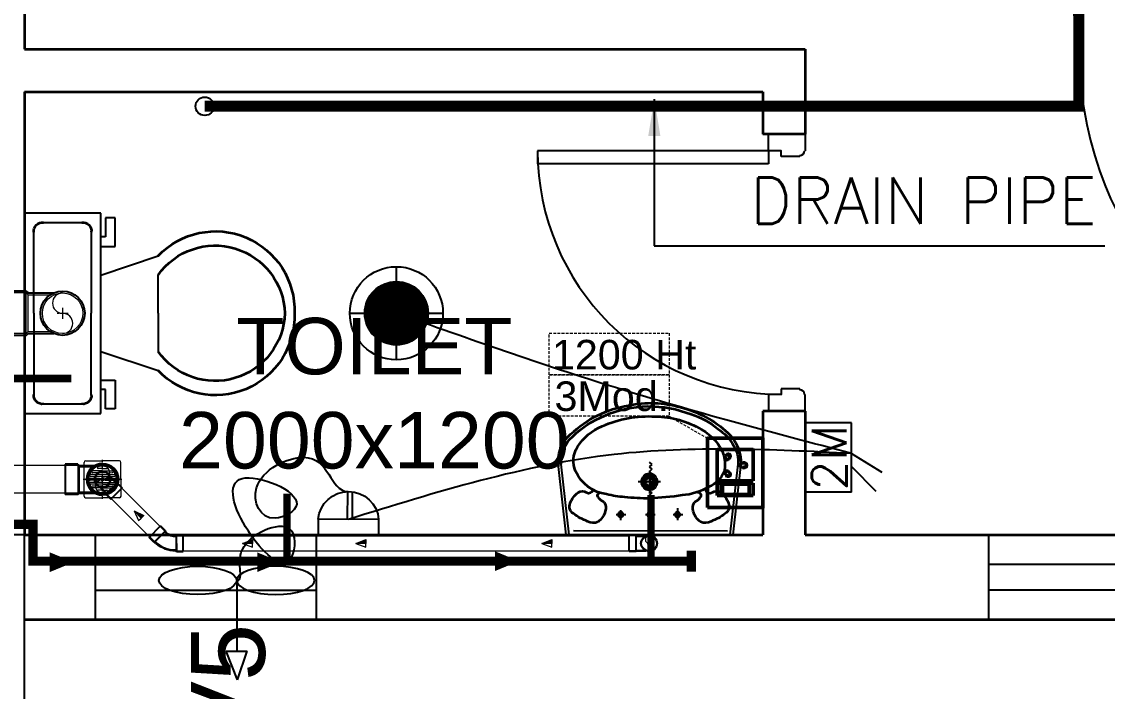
# Model space of a CAD drawing. Extents: x 3505867 to 3988380, y -625948 to -590408.
# Drawn here: x 3528232 to 3531172, y -613377 to -611564 of the extents above; entities that cross this region are included whole.
import ezdxf

# ---------------------------------------------------------------- set-up
doc = ezdxf.new("R2010")
doc.units = 0
doc.header["$LTSCALE"] = 6
doc.header["$MEASUREMENT"] = 0
for name, pattern in [('1', [0]), ('AI9-LType1', [1.875, 1.25, -0.625]), ('CENTER2', [1.125, 0.75, -0.125, 0.125, -0.125]), ('DASHED2', [0.375, 0.25, -0.125])]:
    doc.linetypes.add(name, pattern=pattern)
doc.layers.get('0').update_dxf_attribs({"linetype": 'CONTINUOUS'})
for name, color, linetype, lineweight in [('22-FTfix', 8, 'CONTINUOUS', 9), ('ELE- DBS', 1, 'CONTINUOUS', 9), ('ELE-1 NO 6-16A RAW POWER SOCKET', 1, 'CONTINUOUS', 0), ('ELE. DB', 1, 'CONTINUOUS', 9), ('HTL-AC UNIT', 5, 'CONTINUOUS', 25), ('PHE-SP', 1, 'CONTINUOUS', 0), ('PL-SOFT  WATER SUPPLY PIPE', 162, 'CONTINUOUS', 9), ('PL-WATER PIPING', 1, 'CONTINUOUS', 9), ('WALL', 10, 'CONTINUOUS', 35)]:
    doc.layers.add(name, color=color, linetype=linetype, lineweight=lineweight)
for name, color, linetype in [('AC-AHU', 7, 'CONTINUOUS'), ('COL', 5, 'CONTINUOUS'), ('DIM', 7, 'CONTINUOUS'), ('DOOR', 44, 'CONTINUOUS'), ('ELE-12W LED', 1, 'CONTINUOUS'), ('ELE-2M RAW P.SB', 40, 'CONTINUOUS'), ('ELE-EXHAUST FAN', 10, 'CONTINUOUS'), ('JOINERY', 7, 'CONTINUOUS'), ('MEP_HVAC_DRAIN_PIPE', 7, 'CONTINUOUS'), ('MEP_HVAC_TEXT', 7, 'CONTINUOUS'), ('phe-text', 1, 'CONTINUOUS'), ('PL- WASTE PIPE', 6, 'CONTINUOUS'), ('PL-SOIL PIPE', 1, 'CONTINUOUS'), ('TEXT', 5, 'CONTINUOUS'), ('Window', 161, 'CONTINUOUS')]:
    doc.layers.add(name, color=color, linetype=linetype)
doc.layers.add('CFT_LOOPING', color=7, linetype='1', lineweight=0, true_color=0xd6d600)
doc.layers.add('ELE-LIGHTING WIRING', color=7, linetype='CONTINUOUS', true_color=0x63d7b6)
doc.styles.add('ARIAL', font='')
doc.styles.get("Standard").update_dxf_attribs({"font": 'SIMPLEX'})
doc.styles.add('VERDANA', font='')
doc.styles.get('ARIAL').set_extended_font_data('Arial')
doc.styles.get('VERDANA').set_extended_font_data('Verdana')
doc.dimstyles.new('TEXT', dxfattribs={"dimscale": 0, "dimtxt": 500, "dimasz": 100, "dimexe": 75, "dimexo": 100, "dimgap": 50, "dimtad": 0, "dimdec": 0, "dimzin": 0, "dimdsep": 46, "dimtxsty": 'ARIAL', "dimblk": 'OBLIQUE', "dimcen": 0.09, "dimdle": 100, "dimclrd": 256, "dimclre": 256, "dimclrt": 6, "dimadec": 0, "dimazin": 0, "dimtfac": 1, "dimtdec": 0, "dimtofl": 0, "dimtmove": 2, "dimatfit": 3, "dimfxl": 1, "dimfrac": 2, "dimtolj": 1, "dimtzin": 0, "dimarcsym": 0})

# ---------------------------------------------------------------- blocks, each defined once
blk = doc.blocks.new('750')
at = {"layer": 'DOOR'}
for p, q in [((-50, 705), (-47.5, 705)), ((-35, 690), (-35, 692.5)), ((-35, 60), (-35, 57.5)), ((50, 45), (50, 80)), ((50, 80), (675, 80)), ((675, 45), (675, 80)), ((-50, 45), (-47.5, 45)), ((50, 45), (675, 45))]:
    blk.add_line(p, q, dxfattribs=at)
for points in [[(15, 690), (15, 705), (50, 705), (50, 750), (-50, 750), (-50, 705)], [(-35, 690), (15, 690)], [(15, 60), (15, 45), (50, 45), (50, 0), (-50, 0), (-50, 45)], [(-35, 60), (15, 60)]]:
    blk.add_lwpolyline(points, dxfattribs=at)
for centre, start, end in [((-35, 705), 180, 270), ((-35, 45), 90, 180)]:
    blk.add_arc(centre, 12.5, start, end, dxfattribs=at)
at = {"layer": 'DOOR', "color": 145}
blk.add_arc((15, 45), 660, 0, 90, dxfattribs=at)
blk = doc.blocks.new('rhej')
at = {"color": 8, "lineweight": 25}
for p, q in [((271.6, 188.9), (271.6, 266.4)), ((271.6, 266.4), (297.5, 266.4)), ((297.5, 266.4), (297.5, 214.7)), ((310.4, 279.4), (310.4, -263.7)), ((517.3, 279.4), (310.4, 279.4)), ((517.3, 7.8), (517.3, 279.4)), ((465.6, 253.5), (362.2, 253.5)), ((297.5, 214.7), (310.4, 214.7)), ((336.3, 227.7), (336.3, 7.8)), ((491.5, 7.8), (491.5, 227.7)), ((310.4, 188.9), (271.6, 188.9)), ((310.4, 111.3), (155.3, 163)), ((155.3, 7.8), (155.3, 111.3)), ((155.3, 7.8), (155.3, -95.6)), ((336.3, -212), (336.3, 7.8)), ((491.5, 7.8), (491.5, -212)), ((517.3, -263.7), (517.3, 7.8)), ((310.4, -95.6), (155.3, -147.3)), ((271.6, -173.2), (271.6, -250.8)), ((310.4, -173.2), (271.6, -173.2)), ((297.5, -250.8), (297.5, -199.1)), ((297.5, -199.1), (310.4, -199.1)), ((271.6, -250.8), (297.5, -250.8)), ((310.4, -263.7), (517.3, -263.7)), ((465.6, -237.9), (362.2, -237.9))]:
    blk.add_line(p, q, dxfattribs=at)
at = {"color": 8, "extrusion": (0, 0, -1)}
for centre, major_axis, start_param, end_param in [((0, 15.7), (151.4, -151.4), 2.319632, 4.738539), ((358.9, 230.9), (-16.2, -16.2), 0.643501, 2.498091), ((468.8, 230.9), (16.2, -16.2), 3.785094, 5.639684), ((0.9, 2.3), (-133.6, -133.6), 0.814663, 3.31238), ((0, 0), (-151.4, -151.4), 4.686239, 7.105146), ((0.9, 13.4), (-133.6, -133.6), 4.541602, 7.039318), ((358.9, -215.2), (-16.2, -16.2), -0.927295, 0.927295), ((468.8, -215.2), (16.2, -16.2), 5.35589, 7.21048)]:
    blk.add_ellipse(centre, major_axis=major_axis, ratio=1, start_param=start_param, end_param=end_param, dxfattribs=at)
blk = doc.blocks.new('u46')
at = {"color": 8, "lineweight": 25}
for p, q in [((-10.2, 228.4), (174.5, 249.1)), ((-10.2, 220.4), (181.2, 241.9)), ((-0.6, -208.9), (0.6, 208.9)), ((44.2, 92.9), (44.2, 66.7)), ((56.5, 80.8), (29.2, 80.8)), ((133.1, -27.2), (133.1, 33.1)), ((61.7, 1.6), (29.2, 1.6)), ((44.2, 13.7), (44.2, -12.6)), ((163.2, 3), (101.8, 3)), ((61.7, -73.2), (29.2, -73.2)), ((44.2, -61.1), (44.2, -87.4)), ((-10.2, -216.1), (181.2, -237.6)), ((-10.2, -224.1), (174.5, -244.8))]:
    blk.add_line(p, q, dxfattribs=at)
at = {"color": 8, "extrusion": (0, 0, -1)}
for centre, major_axis, start_param, end_param in [((187.7, 150.5), (0, 99.5), -0.132539, 0.848731), ((185.8, 147.6), (0.1, 94.4), -0.049658, 0.838116), ((144.8, 128.2), (1.1, 126.1), -1.238036, -0.892193), ((65.8, 198.9), (0, 20.7), -1.101507, 0.481509), ((57.5, 163.3), (-0.3, 56.9), 0.324902, 0.965135), ((189.6, 137.7), (0, 70.9), -0.405199, 0.56573), ((57.3, 20.1), (0, 275.4), 0.806541, 1.180915), ((49.5, 13.5), (-0.1, 293.9), 0.809856, 1.41441), ((208, 103.4), (0, 109.8), -1.431017, -0.436146), ((90.3, 184.5), (0, 17.9), 0.880684, 2.260744), ((153.9, 79), (-0.2, 139.7), 0.557563, 1.193786), ((56, 154.5), (0, 34), 4.33982, 5.202657), ((110.3, 167.2), (-6.08, 6.08), 4.867594, 6.265028), ((110.5, 165), (5.47, 5.47), 2.097053, 3.541809), ((64.6, 170.4), (0.3, 49.2), 3.359735, 4.09512), ((62.5, 153), (0, 31.9), 2.620328, 3.422401), ((104.1, 117.8), (-0.2, 26.8), -1.278641, -0.487266), ((96.3, 135.9), (0, 7.39), -0.727724, 1.373337), ((387.1, 47.9), (-0.3, 296.4), -1.495794, -1.328336), ((13.1, 6.8), (0, 297.5), 1.141495, 1.637774), ((35, 2.5), (0, 302.7), 1.155365, 1.952189), ((44.2, 80.8), (0.02, 6.43), 3.139035, 9.42222), ((820.2, -1), (0.1, 732.1), -1.56667, -1.474079), ((72.5, -1.7), (-0.1, 274.2), 1.346594, 1.865175), ((44.2, 1.6), (0.08, 6.43), 3.12883, 9.412015), ((888.1, 36.7), (0.8, 800.7), 4.558159, 4.668067), ((133.1, 3), (0, 21.6), 3.141254, 9.424439), ((133.1, 3), (-0.1, 15.5), 3.145308, 9.428493), ((133.1, 3), (0, 10.9), 3.142047372431534, 9.42523267961112), ((62.5, -10.9), (0, 247.5), 1.579809, 2.112792), ((44.2, -73.2), (0.02, 6.43), 3.139035, 9.42222), ((263.1, -73.7), (0.1, 166.8), 4.181112, 4.641559), ((56.1, -13.3), (0.2, 287), 1.808981, 2.322804), ((64.6, -163.9), (0.1, 49.2), -0.960797, -0.225412), ((62.5, -146.6), (-0.1, 31.9), -0.276767, 0.525307), ((124.5, -51.6), (-0.2, 200.3), 1.868215, 2.281789), ((56, -148.1), (0, 34), 4.222121, 5.084958), ((104.1, -111.4), (0.2, 26.8), 3.628858, 4.420234), ((96.6, -128.2), (-0.03, 8.55), 1.455188, 3.796569), ((163.1, -79.8), (0.2, 126), 2.054055, 2.802751), ((144.8, -121.8), (-0.3, 126.1), 4.027191, 4.373034), ((110.3, -160.8), (-6.08, 6.08), 4.730546, 6.12798), ((111.3, -159.3), (6.17, 6.17), 4.354779, 6.027124), ((90.3, -178.1), (0, 17.9), 0.880848, 2.260908), ((192.6, -126.1), (0, 80.1), 3.554495, 4.299548), ((65.8, -192.5), (0, 20.7), 2.661884, 4.2449), ((57.5, -156.9), (0.3, 56.9), 2.176458, 2.816691), ((181.2, -107), (0, 94.7), 2.890537, 3.362984), ((171.7, -117.2), (-0.1, 123.1), 2.127435, 2.640092), ((188.2, -159.7), (0, 78.1), 2.562376, 3.231693), ((187.2, -138.1), (-0.1, 106), 2.310552, 2.942572), ((184.7, -162.2), (-0.1, 83.2), 2.850118, 3.264751)]:
    blk.add_ellipse(centre, major_axis=major_axis, ratio=1, start_param=start_param, end_param=end_param, dxfattribs=at)
blk = doc.blocks.new('CIVIL IVF')
at = {"layer": 'COL', "color": 8}
blk.add_lwpolyline([(-15555, 985.2), (-16305, 985.2), (-16305, 235.2), (-15555, 235.2)], close=True, dxfattribs=at)
at = {"layer": 'WALL', "color": 8, "linetype": 'ByBlock'}
for p, q in [((-15555, 6910.2), (-15555, 2300.2)), ((-15555, 2300.2), (-13440, 2300.2)), ((-13440, 2300.2), (-13440, 2070)), ((-15555, 2185.2), (-15555, 985.2)), ((-15555, 2185.2), (-13555, 2185.2)), ((-13555, 2185.2), (-13555, 2070)), ((-13440, 2070), (-13555, 2070)), ((-13555, 1320.2), (-13555, 985.2)), ((-13440, 1320.2), (-13555, 1320.2)), ((-13440, 1320.2), (-13440, 985.2)), ((-15555, 985.2), (-13555, 985.2)), ((-13440, 985.2), (-10010, 985.2)), ((-15555, 755.2), (-10010, 755.2))]:
    blk.add_line(p, q, dxfattribs=at)
at = {"layer": 'Window', "color": 8, "linetype": 'Continuous'}
for points in [[(-14763.6, 755.2), (-14763.6, 985.2), (-15363.6, 985.2), (-15363.6, 755.2)], [(-11142.5, 985.2), (-11142.5, 755.2), (-12942.5, 755.2), (-12942.5, 985.2)], [(-14763.6, 835.2), (-14763.6, 905.2), (-15363.6, 905.2), (-15363.6, 835.2)], [(-11142.5, 905.2), (-11142.5, 835.2), (-12942.5, 835.2), (-12942.5, 905.2)]]:
    blk.add_lwpolyline(points, close=True, dxfattribs=at)
at = {"layer": 'DOOR', "color": 8, "rotation": 180}
blk.add_blockref('750', (-13490, 2070.2), dxfattribs=at)
at = {"layer": 'WALL', "color": 8, "linetype": 'ByBlock'}
for name, p, rotation in [('rhej', (-15037.7, 1593), 180), ('u46', (-13859.3, 995.4), 90)]:
    blk.add_blockref(name, p, dxfattribs=dict(at, rotation=rotation))
at = {"layer": 'DIM', "color": 8, "insert": (-14607.3, 1367.6, -101230.8), "char_height": 153, "width": 1626.956, "attachment_point": 5, "style": 'ARIAL'}
blk.add_mtext('TOILET\\P2000x1200', dxfattribs=at)
at = {"layer": 'JOINERY', "color": 8, "style": 'ARIAL', "width": 1}
blk.add_text('V5', height=200, rotation=90, dxfattribs=at).set_placement((-14903.7, 402.3))
blk = doc.blocks.new('18W LED')
at = {"layer": 'ELE-12W LED'}
h = blk.add_hatch(dxfattribs=at)
h.set_pattern_fill('ANSI31', color=252)
h.set_pattern_definition([(45, (-1135553.9097, 459369.4158), (-2.24506403, 2.24506403), [])])
edge = h.paths.add_edge_path()
edge.add_arc((0, 0), 85.7, 0, 360)
at = {"layer": 'ELE-12W LED', "color": 1}
for p, q in [((0, -126.1), (0, 126.1)), ((-126.1, 0), (126.1, 0))]:
    blk.add_line(p, q, dxfattribs=at)
for radius in [126.1, 85.7]:
    blk.add_circle((0, 0), radius, dxfattribs=at)
blk = doc.blocks.new('A$C44D17E71')
at = {"layer": 'ELE-EXHAUST FAN', "color": 1}
for p, q in [((-13.3, 0.72), (-9.75, 2.1)), ((-9.75, 2.1), (-9.75, -0.48)), ((-13.3, 0.72), (-9.75, -0.48)), ((-0.97, 0.81), (-9.75, 0.81)), ((6.62, -9.32), (4.71, -9.31)), ((4.71, -9.31), (4.71, -16.8)), ((6.59, -16.81), (6.62, -9.32)), ((6.61, -12.95), (10.07, -12.97)), ((6.61, -13.55), (10.06, -13.57)), ((6.59, -16.81), (4.71, -16.8))]:
    blk.add_line(p, q, dxfattribs=at)
blk.add_ellipse((-0.97, 5.64), major_axis=(0, -4.83), ratio=0.36355, dxfattribs=at)
at = {"layer": 'ELE-EXHAUST FAN', "color": 1, "extrusion": (0, 0, -1)}
blk.add_ellipse((-0.97, -4.02), major_axis=(0, 4.83), ratio=0.36355, dxfattribs=at)
blk.add_ellipse((6.31, -13.06), major_axis=(0.02, 3.76), ratio=1, start_param=0.079283, end_param=3.06231, dxfattribs=at)
at = {"layer": 'ELE-EXHAUST FAN', "color": 1}
blk.add_open_spline([(-1.04, 0.81), (-0.79, -0.3), (3.44, 2.5), (7.59, -7.04), (-0.96, -5.98), (5.22, 0.41), (14.27, 3.09), (9.16, -9.39), (5.43, -2.53), (11.73, 0.02), (16.82, -10.79), (10.14, -10.71), (10.07, -12.97)], degree=3, knots=[0, 0, 0, 0, 6.261699, 12.352893, 15.787239, 21.858742, 28.752755, 35.678217, 39.225495, 45.354107, 53.693878, 67.421453, 67.421453, 67.421453, 67.421453], dxfattribs=at)
blk = doc.blocks.new('2M SB')
at = {"layer": 'ELE-2M RAW P.SB'}
for p, q in [((-133.8, 160), (-69.3, 265.2)), ((-88.2, 160), (-3.4, 244.9)), ((-240, 160), (-240, 0)), ((0, 160), (-240, 160)), ((0, 160), (0, 0))]:
    blk.add_line(p, q, dxfattribs=at)
blk.add_text('2M', height=120, rotation=180, dxfattribs=at).set_placement((-6, 143))
blk = doc.blocks.new('WDD')
at = {"layer": 'ELE-LIGHTING WIRING', "linetype": 'ByBlock'}
for points in [[(21339.5, 4050.5, 0), (21137.6, 2917.9), (21320.9, 1480), (22999.7, 1624.4), (23611.6, 1850, 0)], [(20490, 970.2), (19850.9, 1148.4), (19257.5, 1350)], [(20490, 970.2), (19847.6, 967.3), (19127.6, 791.5)]]:
    blk.add_spline(points, degree=3, dxfattribs=at)
at = {"layer": 'ELE-12W LED', "color": 6}
blk.add_blockref('18W LED', (19257.5, 1350), dxfattribs=at)
at = {"layer": 'ELE-2M RAW P.SB', "color": 6, "xscale": 0.7812500000005363, "yscale": 0.7812500000005363, "zscale": 0.7812500000005363, "rotation": 269.9999999999998}
blk.add_blockref('2M SB', (20365, 865.7), dxfattribs=at)
at = {"layer": 'ELE-EXHAUST FAN', "xscale": 21.82094173196808, "yscale": 21.82094173196808, "zscale": 21.82094173196808, "rotation": 90.00000000000001}
blk.add_blockref('A$C44D17E71', (18842.6, 647.3), dxfattribs=at)
blk = doc.blocks.new('6-16A RAW POWER SOCKET 3M')
at = {"layer": 'ELE-1 NO 6-16A RAW POWER SOCKET', "lineweight": 50}
for p, q in [((0, 57.9), (72.3, 57.9)), ((0, 57.9), (72.3, 57.9)), ((0, 32.7), (0, 57.9)), ((0, 57.9), (0, 32.7)), ((7.9, 55.8), (64.4, 55.8)), ((7.9, 34.8), (7.9, 55.8)), ((61.9, 55.8), (61.9, 34.8)), ((64.4, 55.8), (64.4, 34.8)), ((72.3, 57.9), (72.3, 32.7)), ((72.3, 32.7), (0, 32.7)), ((0, 28.5), (0, -34.8)), ((72.3, 28.5), (0, 28.5)), ((64.4, 34.8), (7.9, 34.8)), ((72.3, -34.8), (72.3, 28.5)), ((0, -34.8), (72.3, -34.8))]:
    blk.add_line(p, q, dxfattribs=at)
blk.add_lwpolyline([(92, 82.1), (92, -57.5), (-19.7, -57.5), (-19.7, 82.1)], close=True, dxfattribs=at)
for centre, radius, start, end in [((18.3, -3.1), 4.93, 37.1584, 322.8416), ((23.3, -3.1), 3.14, 251.4031, 108.5969), ((50.3, 14.9), 4.24, 357.49, 264.7311), ((53.2, 11.6), 3.43, 194.9049, 67.3162), ((50.3, -21.2), 4.24, 95.2689, 2.51), ((53.2, -17.8), 3.43, 292.6838, 165.0951)]:
    blk.add_arc(centre, radius, start, end, dxfattribs=at)
blk = doc.blocks.new('SFDS')
at = {"layer": 'CFT_LOOPING', "color": 7, "linetype": 'DASHED2', "ltscale": 5}
blk.add_line((19996.1, 1070.9), (20100, 1011.2), dxfattribs=at)
for points in [[(19671.3, 1295.9), (19996.1, 1295.9), (19996.1, 1183.4), (19671.3, 1183.4)], [(19671.3, 1183.4), (19996.1, 1183.4), (19996.1, 1070.9), (19671.3, 1070.9)]]:
    blk.add_lwpolyline(points, close=True, dxfattribs=at)
at = {"layer": 'ELE-1 NO 6-16A RAW POWER SOCKET', "linetype": 'ByBlock', "xscale": 1.343246120226769, "yscale": 1.343246120226769, "zscale": 1.343246120226769, "rotation": 180}
blk.add_blockref('6-16A RAW POWER SOCKET 3M', (20223.6, 934), dxfattribs=at)
at = {"layer": 'TEXT', "color": 7, "char_height": 80, "attachment_point": 1}
for s, insert, width in [('\\A1;{\\fArial|b0|i0|c0|p34;1200 Ht\\P}', (19678.7, 1277.8), 8957.987), ('\\A1;{\\fArial|b0|i0|c0|p34;3Mod.\\P}', (19685.7, 1165.3), 352.575)]:
    blk.add_mtext(s, dxfattribs=dict(at, insert=insert, width=width))
blk = doc.blocks.new('RISER UP 100')
at = {"color": 0, "linetype": 'Continuous'}
for p, q in [((-98.5, 60), (-148.5, 60)), ((-148.5, -60), (-148.5, 60)), ((-98.5, 60), (-93.5, 55)), ((-93.5, 55), (-24, 55)), ((-98.5, -60), (-93.5, -55)), ((-93.5, -55), (-24, -55)), ((-98.5, -60), (-148.5, -60))]:
    blk.add_line(p, q, dxfattribs=at)
at = {"color": 8, "linetype": 'Continuous', "lineweight": 0, "ltscale": 0.005}
for p, q in [((-98.5, 55), (-148.5, 55)), ((-98.5, -55), (-98.5, 55)), ((-98.5, 55), (-93.5, 50)), ((-93.5, -50), (-93.5, 50)), ((-93.5, 50), (-33.2, 50)), ((-98.5, -55), (-148.5, -55)), ((-98.5, -55), (-93.5, -50)), ((-93.5, -50), (-33.2, -50))]:
    blk.add_line(p, q, dxfattribs=at)
at = {"color": 8, "linetype": 'CENTER2', "lineweight": 0}
for p, q in [((-15, 0), (15, 0)), ((0, 15), (0, -15))]:
    blk.add_line(p, q, dxfattribs=at)
at = {"color": 0, "linetype": 'Continuous'}
blk.add_circle((0, 0), 60, dxfattribs=at)
at = {"color": 8, "linetype": 'Continuous', "lineweight": 0, "ltscale": 0.005}
blk.add_circle((0, 0), 55, dxfattribs=at)
at = {"color": 8, "linetype": 'Continuous', "lineweight": 0}
for centre, start, end in [((0, 27.5), 90, 270), ((0, -27.5), 270, 90)]:
    blk.add_arc(centre, 27.5, start, end, dxfattribs=at)
blk = doc.blocks.new('A$C525867A1')
at = {"layer": '22-FTfix', "color": 1, "lineweight": 0}
for p, q in [((-3.7, 76.6), (-40.1, 40.1)), ((76.4, 3.7), (3.3, 76.6)), ((-76.6, 3.5), (-40.1, 40.1)), ((42, 42.1), (-42, -42.1)), ((-3.5, -76.4), (-76.6, -3.4)), ((76.4, -3.3), (39.9, -39.8)), ((3.4, -76.4), (39.9, -39.8))]:
    blk.add_line(p, q, dxfattribs=at)
at = {"layer": '22-FTfix', "color": 1, "linetype": 'AI9-LType1', "lineweight": 0}
blk.add_line((42, -41.9), (-42.2, 42.1), dxfattribs=at)
at = {"layer": '22-FTfix', "color": 3, "lineweight": 0}
for p, q in [((-18.4, 18.3), (2.7, 39.5)), ((-14.5, 14.5), (6.6, 35.7)), ((-10.4, 10.4), (15, 35.8)), ((-18.4, 18.3), (-39.5, -2.8)), ((-10.4, 10.4), (-35.8, -15.1)), ((-14.5, 14.5), (-35.7, -6.6)), ((-23.3, 23.2), (-32.4, 14)), ((-6.5, 6.5), (-31.9, -18.9)), ((-23.3, 23.2), (-14.1, 32.4)), ((-6.5, 6.5), (18.9, 32)), ((-1.9, 1.2), (-1.5, 1.5)), ((-1.4, 0.7), (-1.9, 1.2)), ((-1.2, 1.9), (-1.5, 1.5)), ((-0.7, 1.4), (-1.2, 1.9)), ((1.2, 1.9), (0.7, 1.4)), ((1.9, 1.2), (1.2, 1.9)), ((1.9, 1.2), (1.4, 0.7)), ((5.2, 9.3), (24.6, 28.7)), ((6.5, -6.5), (31.9, 18.9)), ((9.2, 5.2), (28.6, 24.6)), ((10.4, -10.4), (35.8, 15.1)), ((14.5, -14.5), (35.7, 6.6)), ((18.4, -18.3), (39.5, 2.8)), ((-9.2, -5.2), (-28.6, -24.6)), ((-5.2, -9.3), (-24.6, -28.7)), ((6.5, -6.5), (-18.9, -32)), ((10.4, -10.4), (-15, -35.8)), ((14.5, -14.5), (-6.6, -35.7)), ((18.4, -18.3), (-2.7, -39.5)), ((-1.9, -1.2), (-1.4, -0.7)), ((-1.2, -1.9), (-1.9, -1.2)), ((-1.2, -1.9), (-0.7, -1.4)), ((1.2, -1.9), (0.7, -1.4)), ((1.2, -1.9), (1.5, -1.5)), ((1.9, -1.2), (1.4, -0.7)), ((1.9, -1.2), (1.5, -1.5)), ((23.3, -23.2), (14.1, -32.4)), ((23.3, -23.2), (32.4, -14))]:
    blk.add_line(p, q, dxfattribs=at)
at = {"layer": '22-FTfix', "color": 1, "lineweight": 0}
blk.add_circle((-0.1, 0.1), 49.4, dxfattribs=at)
at = {"layer": '22-FTfix', "color": 3, "lineweight": 0}
for centre, radius in [((0, 0), 45.2), ((-0.1, -0.1), 44.9), ((0, 0), 4.18), ((0, 0), 3.93)]:
    blk.add_circle(centre, radius, dxfattribs=at)
at = {"layer": '22-FTfix', "color": 1, "lineweight": 0}
for points in [[(3.3, 76.6), (1.4, 78.5), (-1.8, 78.5), (-3.7, 76.6)], [(-76.6, 3.5), (-78.5, 1.6), (-78.5, -1.5), (-76.6, -3.4)], [(76.4, -3.3), (78.3, -1.4), (78.3, 1.8), (76.4, 3.7)], [(-3.5, -76.4), (-1.6, -78.3), (1.5, -78.3), (3.4, -76.4)]]:
    blk.add_open_spline(points, degree=3, dxfattribs=at)
for points in [[(-35.3, 35.2), (-54.6, 15.8), (-54.6, -15.7), (-35.2, -35), (-15.8, -54.4), (15.7, -54.4), (35, -35)], [(-35.3, 35.2), (-15.9, 54.6), (15.5, 54.6), (35, 35.3), (54.4, 15.9), (54.4, -15.6), (35, -35)]]:
    blk.add_open_spline(points, degree=3, knots=[0, 0, 0, 0, 1, 1, 1, 2, 2, 2, 2], dxfattribs=at)
at = {"layer": '22-FTfix', "color": 3, "lineweight": 0}
for points in [[(-17.2, 36.7), (-21.4, 34.7), (-25.3, 32), (-28.7, 28.6)], [(-28.7, 28.6), (-32, 25.3), (-34.8, 21.4), (-36.8, 17.1)], [(-1.4, -0.7), (-1, -0.3), (-1, 0.3), (-1.4, 0.7)], [(-0.7, 1.4), (-0.3, 1), (0.3, 1), (0.7, 1.4)], [(1.4, 0.7), (1, 0.3), (1, -0.3), (1.4, -0.7)], [(0.7, -1.4), (0.3, -1), (-0.3, -1), (-0.7, -1.4)], [(17.2, -36.7), (21.4, -34.7), (25.3, -32), (28.7, -28.6)], [(28.7, -28.6), (32, -25.3), (34.8, -21.4), (36.8, -17.1)]]:
    blk.add_open_spline(points, degree=3, dxfattribs=at)
for points in [[(-14.1, 32.4), (-13, 33.4), (-13, 35.2), (-14.1, 36.2), (-14.9, 37), (-16.1, 37.2), (-17.2, 36.7)], [(6.6, 35.7), (7.6, 36.7), (7.6, 38.5), (6.6, 39.5), (5.5, 40.6), (3.8, 40.6), (2.7, 39.5)], [(18.9, 32), (19.9, 33), (19.9, 34.8), (18.9, 35.8), (17.8, 36.9), (16.1, 36.9), (15, 35.8)], [(-36.8, 17.1), (-37.4, 15.7), (-36.8, 14.1), (-35.5, 13.5), (-34.4, 13), (-33.2, 13.2), (-32.4, 14)], [(5.2, 9.3), (4.1, 8.1), (4.1, 6.3), (5.2, 5.2), (6.3, 4.1), (8.1, 4.1), (9.2, 5.2)], [(28.6, 24.6), (29.7, 25.7), (29.7, 27.6), (28.6, 28.7), (27.5, 29.8), (25.7, 29.8), (24.6, 28.7)], [(35.8, 15.1), (36.8, 16.2), (36.8, 17.9), (35.8, 18.9), (34.7, 20), (33, 20), (31.9, 18.9)], [(39.5, 2.8), (40.6, 3.9), (40.5, 5.6), (39.5, 6.6), (38.4, 7.7), (36.7, 7.7), (35.7, 6.6)], [(-39.5, -2.8), (-40.6, -3.9), (-40.5, -5.6), (-39.5, -6.6), (-38.4, -7.7), (-36.7, -7.7), (-35.7, -6.6)], [(-35.8, -15.1), (-36.8, -16.2), (-36.8, -17.9), (-35.8, -18.9), (-34.7, -20), (-33, -20), (-31.9, -18.9)], [(-28.6, -24.6), (-29.7, -25.7), (-29.7, -27.6), (-28.6, -28.7), (-27.5, -29.8), (-25.7, -29.8), (-24.6, -28.7)], [(-18.9, -32), (-19.9, -33), (-19.9, -34.8), (-18.9, -35.8), (-17.8, -36.9), (-16.1, -36.9), (-15, -35.8)], [(-5.2, -9.3), (-4.1, -8.1), (-4.1, -6.3), (-5.2, -5.2), (-6.3, -4.1), (-8.1, -4.1), (-9.2, -5.2)], [(14.1, -32.4), (13, -33.4), (13, -35.1), (14.1, -36.2), (14.9, -37), (16.1, -37.2), (17.2, -36.7)], [(36.8, -17.1), (37.4, -15.7), (36.8, -14.1), (35.5, -13.5), (34.4, -13), (33.2, -13.2), (32.4, -14)], [(-6.6, -35.7), (-7.6, -36.7), (-7.6, -38.4), (-6.6, -39.5), (-5.5, -40.6), (-3.8, -40.6), (-2.7, -39.5)]]:
    blk.add_open_spline(points, degree=3, knots=[0, 0, 0, 0, 1, 1, 1, 2, 2, 2, 2], dxfattribs=at)
blk = doc.blocks.new('G$C6D3250BF')
at = {"layer": 'PL- WASTE PIPE', "linetype": 'ByBlock', "ltscale": 5, "xscale": -0.08841918452952499, "yscale": 0.08841918454157253, "zscale": 0.08841918448567115, "rotation": 225.0593839872961}
blk.add_blockref('A$C525867A1', (0, 0), dxfattribs=at)
blk = doc.blocks.new('100 ELBOW')
at = {"color": 0, "linetype": 'Continuous'}
for p, q in [((-77.3, 0.5), (-85.9, -8)), ((72.2, 60.9), (66.6, 55.2)), ((72.2, 60.9), (123.7, 60.9)), ((123.7, 60.9), (123.7, -60.9)), ((-94.1, -8), (-130.6, -44.4)), ((-130.6, -44.4), (-44.4, -130.6)), ((-94.1, -8), (-85.9, -8)), ((-0.4, -78.2), (-8, -85.8)), ((72.2, -60.9), (66.4, -55.1)), ((72.2, -60.9), (123.7, -60.9)), ((-8, -94.1), (-44.4, -130.6)), ((-8, -94.1), (-8, -85.8))]:
    blk.add_line(p, q, dxfattribs=at)
at = {"color": 8, "linetype": 'Continuous', "lineweight": 0, "ltscale": 0.005}
for p, q in [((68.7, -49.1), (68.7, 49.1)), ((74.6, 55), (68.9, 49.3)), ((74.6, -55), (74.6, 55)), ((74.6, 55), (123.7, 55)), ((-91.7, -13.9), (-126.4, -48.6)), ((-91.7, -13.9), (-13.9, -91.7)), ((-91.7, -13.9), (-83.3, -13.9)), ((-83.4, -13.9), (-13.9, -83.3)), ((-4.5, -73.9), (-13.9, -83.3)), ((74.6, -55), (68.9, -49.3)), ((74.6, -55), (123.7, -55)), ((-13.9, -91.7), (-48.6, -126.4)), ((-13.9, -91.7), (-13.9, -83.3))]:
    blk.add_line(p, q, dxfattribs=at)
at = {"color": 8, "linetype": 'Continuous', "ltscale": 0.005}
blk.add_line((-72.3, -2.8), (-73.3, -3.7), dxfattribs=at)
at = {"color": 8, "linetype": 'Continuous', "lineweight": 0, "ltscale": 0.005}
for centre, radius, start, end in [((61.5, -148.1), 197.5, 87.86176, 137.18), ((60.9, -147.1), 98.2, 85.3383, 131.76601)]:
    blk.add_arc(centre, radius, start, end, dxfattribs=at)
at = {"color": 0, "linetype": 'Continuous'}
for centre, radius, start, end in [((61.6, -148.2), 203.5, 88.5977, 133.05078), ((60.9, -147.1), 92.3, 86.66432, 131.66432)]:
    blk.add_arc(centre, radius, start, end, dxfattribs=at)
blk = doc.blocks.new('A$C0B1B3CFA')
at = {"layer": 'PHE-SP'}
h = blk.add_hatch(color=7, dxfattribs=at)
h.dxf.hatch_style = 1
h.paths.add_polyline_path([(-0.0495, 0.0226), (-0.0495, 0), (0.0124, 0)])
at = {"layer": 'PHE-SP', "color": 7}
for points in [[(-0.0495, 0), (0.0124, 0), (-0.0495, 0.0226), (-0.0495, 0)], [(-0.0495, 0), (0.0124, 0), (-0.0495, -0.0226), (-0.0495, 0)]]:
    blk.add_lwpolyline(points, dxfattribs=at)
blk = doc.blocks.new('Z$W@#3BD47561')
at = {"layer": 'PHE-SP', "xscale": 49.00933755098914, "yscale": 49.00933755098914, "zscale": 49.00933755098914, "rotation": 270}
blk.add_blockref('A$C0B1B3CFA', (0, 0), dxfattribs=at)
blk = doc.blocks.new('Z$W@#4AA511D8')
at = {"layer": 'phe-text', "linetype": 'ByBlock', "lineweight": -2, "ltscale": 0.5, "xscale": 0.0244727334018079, "yscale": 0.0244727334018079, "zscale": 0.0244727334018079, "rotation": 270}
blk.add_blockref('Z$W@#3BD47561', (0.0148, 0), dxfattribs=at)
blk = doc.blocks.new('aa')
at = {"layer": 'PL- WASTE PIPE', "color": 4, "ltscale": 5}
for p, q in [((-2.731, 0.107), (-2.562, -0.107)), ((-2.562, -0.107), (-2.353, 0.107)), ((-2.353, 0.107), (-2.184, -0.107)), ((-2.184, -0.107), (-1.975, 0.107)), ((-1.975, 0.107), (-1.806, -0.107)), ((-1.806, -0.107), (-1.597, 0.107)), ((-1.597, 0.107), (-1.428, -0.107)), ((-1.428, -0.107), (-1.219, 0.107)), ((-1.219, 0.107), (-1.05, -0.107)), ((-1.05, -0.107), (-0.841, 0.107)), ((-0.841, 0.107), (-0.672, -0.107)), ((-0.672, -0.107), (-0.463, 0.107)), ((-0.463, 0.107), (-0.294, -0.107)), ((-0.294, -0.107), (-0.085, 0.107)), ((-0.085, 0.107), (0.085, -0.107)), ((0.085, -0.107), (0.294, 0.107)), ((0.294, 0.107), (0.463, -0.107)), ((0.463, -0.107), (0.672, 0.107)), ((0.672, 0.107), (0.841, -0.107)), ((0.841, -0.107), (1.05, 0.107)), ((1.05, 0.107), (1.219, -0.107)), ((1.219, -0.107), (1.428, 0.107)), ((1.428, 0.107), (1.597, -0.107)), ((1.597, -0.107), (1.806, 0.107)), ((1.806, 0.107), (1.975, -0.107)), ((1.975, -0.107), (2.184, 0.107)), ((2.184, 0.107), (2.353, -0.107)), ((2.353, -0.107), (2.562, 0.107)), ((2.562, 0.107), (2.731, -0.107)), ((2.731, -0.107), (2.94, 0.107)), ((2.94, 0.107), (3.109, -0.107)), ((3.109, -0.107), (3.318, 0.107)), ((3.318, 0.107), (3.487, -0.107)), ((3.487, -0.107), (3.696, 0.107))]:
    blk.add_line(p, q, dxfattribs=at)
blk = doc.blocks.new('ETWER')
at = {"layer": 'PL- WASTE PIPE', "linetype": 'ByBlock', "lineweight": 0, "ltscale": 5}
for p, q in [((18360.5, 937.5), (17219.7, 937.5)), ((18360.5, 862.5), (17219.7, 862.5))]:
    blk.add_line(p, q, dxfattribs=at)
at = {"layer": 'PL- WASTE PIPE', "color": 4, "linetype": 'ByBlock', "lineweight": 0, "ltscale": 5}
for p, q in [((18513.9, 875.9), (18617.3, 772.5)), ((18485.6, 847.6), (18589.1, 744.1)), ((18680.2, 746.7), (19887.8, 746.7)), ((18680.2, 706.7), (19887.8, 706.7))]:
    blk.add_line(p, q, dxfattribs=at)
at = {"layer": 'PL-SOFT  WATER SUPPLY PIPE', "color": 5, "const_width": 20}
for points in [[(18377, 1173.2), (18194.5, 1173.2)], [(18961.3, 860.8), (18961.3, 678.4)], [(19946.9, 857.7), (19946.9, 675.3)]]:
    blk.add_lwpolyline(points, dxfattribs=at)
at = {"layer": 'PL-SOFT  WATER SUPPLY PIPE', "color": 3, "const_width": 25}
for points in [[(17229.1, 676.9), (17467, 676.9), (17467, 778.3), (18273.2, 778.3), (18273.2, 678.4), (20056.4, 678.4)], [(20056.4, 650.1), (20056.4, 706.6)]]:
    blk.add_lwpolyline(points, dxfattribs=at)
at = {"layer": 'PL-WATER PIPING', "color": 61}
for points in [[(18318.7, 675.6, 53.3, 0, 0), (18383.5, 675.6, 0, 0, 0)], [(18880.4, 675.6, 53.3, 0, 0), (18945.2, 675.6, 0, 0, 0)], [(19524.7, 678.4, 53.3, 0, 0), (19589.5, 678.4, 0, 0, 0)]]:
    blk.add_lwpolyline(points, format="xyseb", dxfattribs=at)
at = {"layer": 'PL- WASTE PIPE', "xscale": -10.00000000046566, "yscale": 10.00000000046566, "zscale": 10.00000000046566, "rotation": 180}
blk.add_blockref('G$C6D3250BF', (18461.5, 900), dxfattribs=at)
at = {"layer": 'PL- WASTE PIPE', "linetype": 'ByBlock', "xscale": -34.18592693661901, "yscale": 34.18592693661901, "zscale": 34.18592693661901, "rotation": 89.99999999999972}
blk.add_blockref('aa', (19945.5, 853.1), dxfattribs=at)
at = {"layer": 'PL- WASTE PIPE', "linetype": 'ByBlock', "ltscale": 5, "xscale": -0.6804665603485838, "yscale": 0.6804665603485838, "zscale": 0.6804665595408722, "rotation": 180}
blk.add_blockref('RISER UP 100', (18461.5, 900), dxfattribs=at)
at = {"layer": 'PL- WASTE PIPE', "color": 4, "linetype": 'ByBlock', "ltscale": 5}
for name, p, xscale, yscale, zscale, rotation in [('RISER UP 100', (18461.5, 900), -0.3637807491883915, 0.3637807491883917, 0.3637807487565851, 315.0083907360718), ('100 ELBOW', (18635.2, 726.6), -0.3636363632719107, 0.3636363639668353, 0.3636363635952907, 180.1840548731599), ('RISER UP 100', (19941.8, 726.7), 0.3637807491883915, 0.3637807491883915, 0.3637807487565851, 359.9916092639283)]:
    blk.add_blockref(name, p, dxfattribs=dict(at, xscale=xscale, yscale=yscale, zscale=zscale, rotation=rotation))
at = {"layer": 'PL-SOIL PIPE', "color": 1, "linetype": 'Continuous', "xscale": 0.9980176218446795, "yscale": 0.9980176218446795, "zscale": 0.9980176218446795}
blk.add_blockref('RISER UP 100', (18353.4, 1350), dxfattribs=at)
at = {"layer": 'PL-SOIL PIPE', "color": 1, "linetype": 'Continuous', "zscale": 368.8935589147086}
for p, xscale, yscale, rotation in [((18547.2, 814.6), -368.8935589147082, 368.8935589147087, 134.6925068153382), ((18840.4, 726.7), -368.8935589147083, 368.8935589147088, 179.9999999998882), ((19147.6, 726.7), -368.8935589147083, 368.8935589147088, 179.9999999998882), ((19651.1, 726.7), -368.8935589147083, 368.8935589147088, 180)]:
    blk.add_blockref('Z$W@#4AA511D8', p, dxfattribs=dict(at, xscale=xscale, yscale=yscale, rotation=rotation))
blk = doc.blocks.new('_Oblique')
at = {"color": 0, "linetype": 'ByBlock', "lineweight": -2}
blk.add_line((-0.5, -0.5), (0.5, 0.5), dxfattribs=at)
blk = doc.blocks.new('DAD')
at = {"layer": 'MEP_HVAC_DRAIN_PIPE', "linetype": 'ByBlock', "const_width": 30}
blk.add_lwpolyline([(21105.7, 3572.5), (21105.7, 1910.7), (18738.5, 1910.7)], dxfattribs=at)
at = {"layer": 'MEP_HVAC_DRAIN_PIPE', "linetype": 'ByBlock'}
blk.add_circle((18738.5, 1910.7), 25, dxfattribs=at)
at = {"layer": 'MEP_HVAC_TEXT', "color": 0, "insert": (21153.6, 1717.5), "char_height": 125, "attachment_point": 3, "rotation": 359.9931, "style": 'VERDANA'}
blk.add_mtext_dynamic_manual_height_columns('{\\Fromans|c0;\\C256;DRAIN PIPE}', width=1718.699, gutter_width=750, heights=[0], dxfattribs=at)
at = {"layer": 'AC-AHU', "linetype": 'ByBlock'}
blk.add_leader([(19956.1, 1930.2), (19956.1, 1532.3), (21176.1, 1532.3)], dimstyle='TEXT', override={"dimscale": 1, "dimtxt": 200, "dimasz": 100}, dxfattribs=at)

msp = doc.modelspace()

# ---------------------------------------------------------------- block references
at = {"linetype": 'ByBlock'}
msp.add_blockref('CIVIL IVF', (3543794, -613938.4), dxfattribs=at)
at = {"layer": 'ELE- DBS', "color": 0, "linetype": 'ByBlock'}
msp.add_blockref('SFDS', (3509989, -613703.2), dxfattribs=at)
at = {"layer": 'ELE. DB', "color": 0, "linetype": 'ByBlock'}
msp.add_blockref('WDD', (3509989, -613703.2), dxfattribs=at)
at = {"layer": 'HTL-AC UNIT', "color": 0, "linetype": 'ByBlock'}
msp.add_blockref('DAD', (3509989, -613703.2), dxfattribs=at)
at = {"layer": 'PHE-SP', "color": 0, "linetype": 'ByBlock'}
msp.add_blockref('ETWER', (3509989, -613703.2), dxfattribs=at)

doc.saveas('drawing.dxf')
